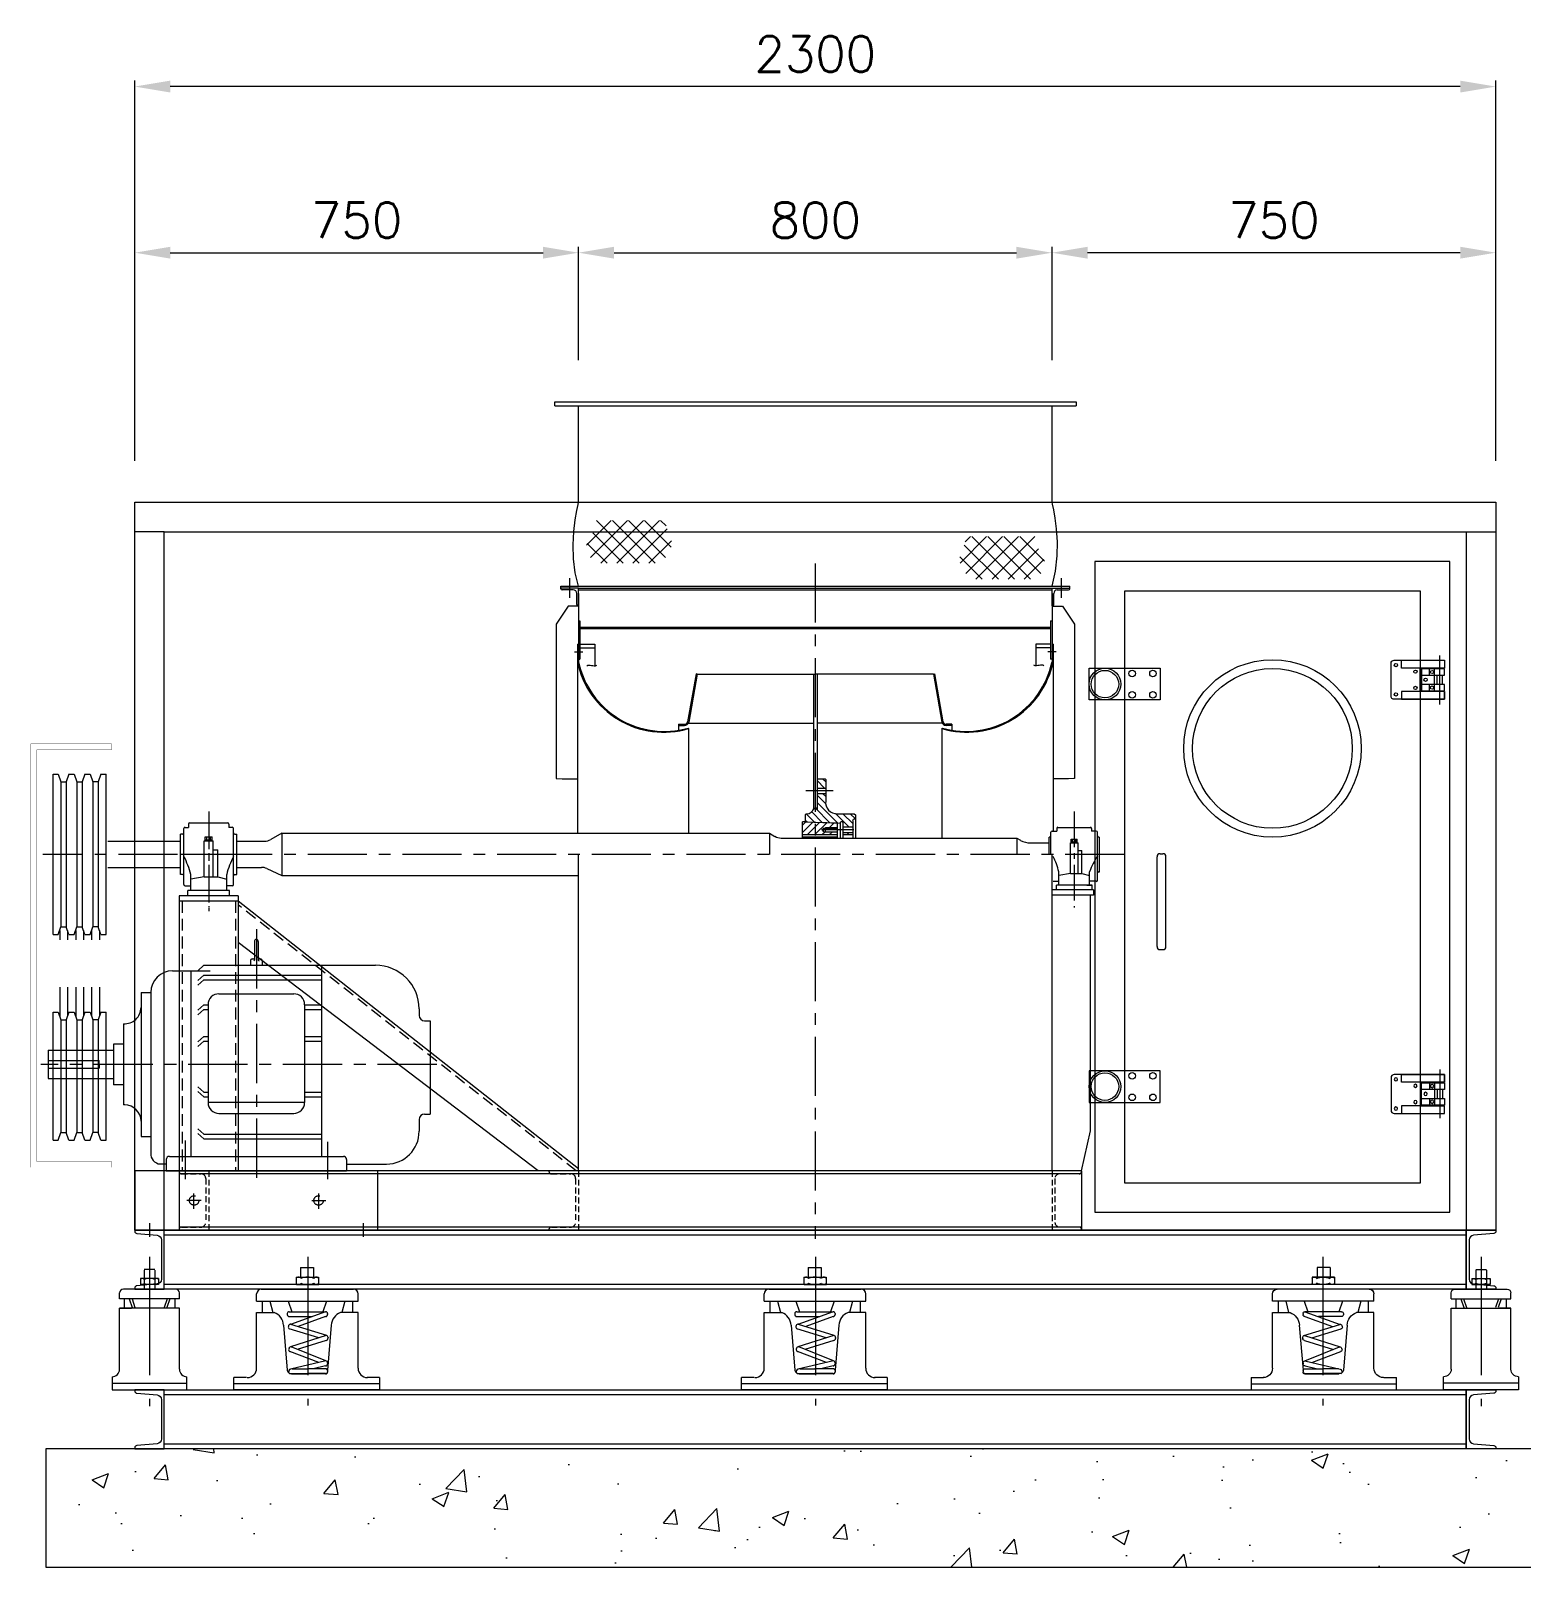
# Model space of a CAD drawing. Extents: x 38 to 18273, y -670 to 12274.
# Drawn here: x 8598 to 11117, y 2453 to 5050 of the extents above; entities that cross this region are included whole.
import ezdxf

# ---------------------------------------------------------------- set-up
doc = ezdxf.new("R2010")
doc.units = 0
doc.header["$LTSCALE"] = 80
doc.header["$MEASUREMENT"] = 0
for name, pattern in [('CENTER', [2, 1.25, -0.25, 0.25, -0.25]), ('CENTER2', [1.125, 0.75, -0.125, 0.125, -0.125]), ('CENTERX2', [4, 2.5, -0.5, 0.5, -0.5]), ('CX2', [8.2, 0.2, -1, 6, -1]), ('HIDDEN', [0.375, 0.25, -0.125]), ('HIDDEN2', [0.1875, 0.125, -0.0625]), ('HIDDENX2', [0.75, 0.5, -0.25]), ('PHANTOM', [5, 2.5, -0.5, 0.5, -0.5, 0.5, -0.5])]:
    doc.linetypes.add(name, pattern=pattern)
doc.layers.get('0').update_dxf_attribs({"linetype": 'CONTINUOUS', "lineweight": 18})
doc.layers.get('DEFPOINTS').update_dxf_attribs({"linetype": 'CONTINUOUS', "lineweight": 18})
for name, color, linetype, lineweight in [('12', 1, 'CENTER', 18), ('2', 2, 'HIDDENX2', 18), ('3', 2, 'CONTINUOUS', 18), ('6', 3, 'CX2', 18), ('ACT', 7, 'CONTINUOUS', 18), ('LIN', 2, 'CONTINUOUS', 18), ('OBJ', 7, 'CONTINUOUS', 18), ('PHAN', 2, 'PHANTOM', 18), ('S', 3, 'CONTINUOUS', 18), ('SOL-M-1', 4, 'CONTINUOUS', 18)]:
    doc.layers.add(name, color=color, linetype=linetype, lineweight=lineweight)
doc.styles.get("Standard").update_dxf_attribs({"font": 'txt.shx', "bigfont": '2hs.shx'})
doc.dimstyles.get("Standard").update_dxf_attribs({"dimscale": 0, "dimtxt": 60, "dimasz": 60, "dimexe": 10, "dimexo": 70, "dimgap": 25, "dimtad": 1, "dimdec": 0, "dimlfac": -1, "dimzin": 0, "dimdsep": 46, "dimtxsty": 'Standard', "dimcen": 0, "dimclrd": 1, "dimclre": 1, "dimadec": 0, "dimazin": 0, "dimtfac": 1, "dimtdec": 0, "dimtix": 1, "dimtmove": 1, "dimatfit": 2, "dimfxl": 0, "dimtolj": 1, "dimtzin": 0, "dimlwd": 5, "dimlwe": 5, "dimarcsym": 0})

# ---------------------------------------------------------------- blocks, each defined once
blk = doc.blocks.new('*D14')
at = {"color": 1, "linetype": 'Continuous', "lineweight": 5}
for p, q in [((8774.2, 4323.4), (8774.2, 4966.1)), ((11074.2, 4323.4), (11074.2, 4966.1)), ((11014.2, 4956.1), (8834.2, 4956.1))]:
    blk.add_line(p, q, dxfattribs=at)
at = {"color": 1, "linetype": 'Continuous'}
for points in [[(8834.2, 4966.1), (8834.2, 4946.1), (8774.2, 4956.1)], [(11014.2, 4966.1), (11014.2, 4946.1), (11074.2, 4956.1)]]:
    blk.add_solid(points, dxfattribs=at)
at = {"layer": 'DEFPOINTS', "color": 0, "linetype": 'Continuous'}
for p in [(8774.2, 4956.1), (8774.2, 4253.4), (11074.2, 4253.4)]:
    blk.add_point(p, dxfattribs=at)
at = {"color": 0, "linetype": 'Continuous', "insert": (9924.2, 5011.1), "char_height": 60, "attachment_point": 5}
blk.add_mtext('\\A1;2300', dxfattribs=at)
blk = doc.blocks.new('*D7')
at = {"color": 1, "linetype": 'Continuous', "lineweight": 5}
for p, q in [((8774.2, 4323.4), (8774.2, 4685.3)), ((8834.2, 4675.3), (9464.2, 4675.3)), ((9524.2, 4493.4), (9524.2, 4685.3))]:
    blk.add_line(p, q, dxfattribs=at)
at = {"color": 1, "linetype": 'Continuous'}
for points in [[(8834.2, 4685.3), (8834.2, 4665.3), (8774.2, 4675.3)], [(9464.2, 4685.3), (9464.2, 4665.3), (9524.2, 4675.3)]]:
    blk.add_solid(points, dxfattribs=at)
at = {"layer": 'DEFPOINTS', "color": 0, "linetype": 'Continuous'}
for p in [(9524.2, 4675.3), (9524.2, 4423.4), (8774.2, 4253.4)]:
    blk.add_point(p, dxfattribs=at)
at = {"color": 0, "linetype": 'Continuous', "insert": (9149.2, 4730.3), "char_height": 60, "attachment_point": 5}
blk.add_mtext('\\A1;750', dxfattribs=at)
blk = doc.blocks.new('*D8')
at = {"color": 1, "linetype": 'Continuous', "lineweight": 5}
for p, q in [((9524.2, 4493.4), (9524.2, 4685.3)), ((9584.2, 4675.3), (10264.2, 4675.3)), ((10324.2, 4493.4), (10324.2, 4685.3))]:
    blk.add_line(p, q, dxfattribs=at)
at = {"color": 1, "linetype": 'Continuous'}
for points in [[(9584.2, 4685.3), (9584.2, 4665.3), (9524.2, 4675.3)], [(10264.2, 4685.3), (10264.2, 4665.3), (10324.2, 4675.3)]]:
    blk.add_solid(points, dxfattribs=at)
at = {"layer": 'DEFPOINTS', "color": 0, "linetype": 'Continuous'}
for p in [(10324.2, 4675.3), (9524.2, 4423.4), (10324.2, 4423.4)]:
    blk.add_point(p, dxfattribs=at)
at = {"color": 0, "linetype": 'Continuous', "insert": (9924.2, 4730.3), "char_height": 60, "attachment_point": 5}
blk.add_mtext('\\A1;800', dxfattribs=at)
blk = doc.blocks.new('*D20')
at = {"color": 1, "linetype": 'Continuous', "lineweight": 5}
for p, q in [((10324.2, 4493.4), (10324.2, 4685.3)), ((11014.2, 4675.3), (10384.2, 4675.3)), ((11074.2, 4323.4), (11074.2, 4685.3))]:
    blk.add_line(p, q, dxfattribs=at)
at = {"color": 1, "linetype": 'Continuous'}
for points in [[(10384.2, 4685.3), (10384.2, 4665.3), (10324.2, 4675.3)], [(11014.2, 4685.3), (11014.2, 4665.3), (11074.2, 4675.3)]]:
    blk.add_solid(points, dxfattribs=at)
at = {"layer": 'DEFPOINTS', "color": 0, "linetype": 'Continuous'}
for p in [(10324.2, 4675.3), (10324.2, 4423.4), (11074.2, 4253.4)]:
    blk.add_point(p, dxfattribs=at)
at = {"color": 0, "linetype": 'Continuous', "insert": (10699.2, 4730.3), "char_height": 60, "attachment_point": 5}
blk.add_mtext('\\A1;750', dxfattribs=at)
blk = doc.blocks.new('경첩')
at = {"layer": 'PHAN'}
blk.add_line((0, -41.4), (0, 41.4), dxfattribs=at)
at = {"layer": 'SOL-M-1'}
for p, q in [((-33, 20), (7.7, 20)), ((-33, -19.6), (-33, 20)), ((7.7, 18.9), (-30.8, 18.9)), ((-30.8, 18.9), (-30.8, -18.5)), ((-30.8, 7.9), (7.7, 7.9)), ((-17.6, 7.9), (-17.6, 18.9)), ((-8.8, -18.5), (-8.8, 18.9)), ((-4.4, -7.5), (-4.4, 7.9)), ((4.4, -7.5), (4.4, 7.9)), ((7.7, 7.9), (7.7, 18.9)), ((7.7, -19.6), (-33, -19.6)), ((7.7, -7.5), (-30.8, -7.5)), ((-30.8, -18.5), (7.7, -18.5)), ((-17.6, -18.5), (-17.6, -7.5)), ((7.7, -7.5), (4.4, -7.5)), ((7.7, -18.5), (7.7, -7.5))]:
    blk.add_line(p, q, dxfattribs=at)
blk.add_lwpolyline([(7.7, -19.6), (7.7, -32.8), (-77, -32.8, -0.414214), (-82.5, -27.3), (-82.5, 27.7, -0.414214), (-77, 33.2), (7.7, 33.2), (7.7, 20)], format="xyb", dxfattribs=at)
for points in [[(7.7, 33.2), (7.7, 20), (-64.9, 20), (-64.9, 33.2)], [(7.7, -32.8), (7.7, -19.6), (-64.9, -19.6), (-64.9, -32.8)]]:
    blk.add_lwpolyline(points, close=True, dxfattribs=at)
for centre in [(-74.2, 25), (-41.2, 14), (-24.2, 0.2), (-13.2, 13.4), (-74.2, -24.5), (-41.2, -13.5), (-13.2, -13)]:
    blk.add_circle(centre, 2.75, dxfattribs=at)
blk = doc.blocks.new('500Wx1000H(SightGlass)')
at = {"layer": 'S', "lineweight": 15}
for p, q in [((9.9, 1100), (9.9, 0)), ((609.9, 1100), (9.9, 1100)), ((609.9, 0), (609.9, 1100)), ((59.9, 1050), (59.9, 50)), ((559.9, 1050), (59.9, 1050)), ((559.9, 50), (559.9, 1050)), ((114.9, 449), (114.9, 601)), ((119.9, 606), (124.9, 606)), ((129.9, 449), (129.9, 601)), ((119.9, 444), (124.9, 444)), ((59.9, 50), (559.9, 50)), ((9.9, 0), (609.9, 0))]:
    blk.add_line(p, q, dxfattribs=at)
for points in [[(0, 919.5), (119.9, 919.5), (119.9, 866), (0, 866)], [(0, 185.6), (119.9, 185.6), (119.9, 239.2), (0, 239.2)]]:
    blk.add_lwpolyline(points, close=True, dxfattribs=at)
for centre, radius in [((26.8, 892.7), 26.8), ((26.8, 892.7), 23.3), ((72.9, 910.8), 5.52), ((108, 910.8), 5.52), ((309.9, 784), 150), ((72.9, 874.7), 5.52), ((108, 874.7), 5.52), ((26.8, 212.4), 26.8), ((26.8, 212.4), 23.3), ((72.9, 230.5), 5.52), ((108, 230.5), 5.52), ((72.9, 194.3), 5.52), ((108, 194.3), 5.52)]:
    blk.add_circle(centre, radius, dxfattribs=at)
at = {"layer": 'S', "linetype": 'Continuous', "lineweight": 15}
blk.add_circle((309.9, 784), 135, dxfattribs=at)
at = {"layer": 'S', "lineweight": 15}
for centre, start, end in [((119.9, 601), 90, 180), ((124.9, 601), 0, 90), ((119.9, 449), 180, 270), ((124.9, 449), 270, 0)]:
    blk.add_arc(centre, 5, start, end, dxfattribs=at)
at = {"lineweight": 15}
blk.add_blockref('경첩', (592.8, 899.8), dxfattribs=at)
at = {"lineweight": 15, "xscale": -1, "rotation": 180}
blk.add_blockref('경첩', (592.8, 200.2), dxfattribs=at)
blk = doc.blocks.new('SPRING MOUNT(def 50 FRONT)')
at = {"lineweight": 15}
for p, q in [((129.9, 238.5), (129.9, 222.3)), ((129.9, 238.5), (152, 238.5)), ((152, 238.5), (152, 222.3)), ((122.7, 222.2), (160.6, 222.2)), ((122.7, 222.2), (122.7, 209.6)), ((123.3, 209.6), (161.2, 209.6)), ((160.6, 222.2), (160.6, 209.6)), ((55.9, 181.7), (55.9, 193.7)), ((55.9, 181.7), (55.9, 193.7)), ((63.8, 201.7), (219.5, 201.7)), ((227.4, 181.7), (227.4, 193.7)), ((227.4, 181.7), (227.4, 193.7)), ((55.9, 181.7), (227.4, 181.7)), ((55.9, 68.1), (55.9, 162.1)), ((55.9, 162.1), (85.5, 162.1)), ((65.5, 181.7), (65.5, 162.1)), ((78.2, 181.7), (83.3, 162.1)), ((107.6, 160.5), (107.6, 158.7)), ((109.3, 181.7), (115.5, 163.7)), ((110.8, 163.7), (172.5, 163.7)), ((172.5, 163.7), (112.9, 142.3)), ((174, 181.7), (167.9, 163.7)), ((175.7, 160.5), (175.7, 158.7)), ((227.4, 162.1), (197.8, 162.1)), ((227.4, 162.1), (197.8, 162.1)), ((205.1, 181.7), (200.1, 162.1)), ((217.8, 181.7), (217.8, 162.1)), ((227.4, 68.1), (227.4, 162.1)), ((101.3, 140.9), (107.6, 64.8)), ((110, 140.3), (109.5, 138.8)), ((110, 140.2), (109.5, 138.8)), ((110.8, 155.5), (149.8, 155.5)), ((160.8, 119.4), (111.1, 134.9)), ((174.3, 123.3), (113.9, 142.2)), ((172.5, 155.5), (126.2, 138.4)), ((182.1, 140.9), (175.7, 64.8)), ((173.6, 123.4), (112.9, 104.1)), ((172.8, 80.4), (114.4, 104)), ((173.6, 115), (124.3, 100)), ((176.5, 120), (176.4, 118.2)), ((110.6, 102.1), (110.1, 100.6)), ((110.6, 102), (110.1, 100.5)), ((161, 77.7), (111.9, 96.5)), ((172.7, 80.4), (112.9, 66.5)), ((39, 52.3), (17.6, 52.3)), ((17.6, 31.7), (17.6, 52.3)), ((110.6, 64.5), (110.1, 63)), ((112, 59), (141.7, 59)), ((114.9, 58.5), (141.7, 58.5)), ((173, 58.5), (115.3, 58.5)), ((116, 67.1), (141.7, 67.1)), ((172.5, 67.1), (141.7, 67.1)), ((172.5, 59), (141.7, 59)), ((172.5, 58.5), (141.7, 58.5)), ((172.4, 72.2), (151.4, 67.1)), ((175.7, 77.3), (175.7, 75.4)), ((175.7, 64), (175.7, 62.1)), ((175.7, 63.5), (175.7, 61.7)), ((263.7, 52.3), (242.4, 52.3)), ((263.7, 52.3), (263.7, 31.7)), ((263.5, 42), (17.6, 42)), ((263.5, 31.7), (17.6, 31.7))]:
    blk.add_line(p, q, dxfattribs=at)
for centre, radius, start, end in [((126.6, 217.7), 4.47, 27.8855, 152.1145), ((126.6, 214), 4.47, 207.8855, 332.1145), ((141.7, 195.2), 27, 65.8105, 114.1895), ((141.7, 236.6), 27, 245.8105, 294.1895), ((156.7, 217.7), 4.48, 28.0312, 151.9688), ((156.7, 214), 4.48, 208.0312, 331.9688), ((63.8, 193.7), 7.9, 90, 180), ((219.5, 193.7), 7.9, 0, 90), ((219.5, 193.7), 7.9, 0, 90), ((77.6, 139.8), 23.7, 2.7593, 70.3922), ((110.8, 160.5), 3.16, 90, 180), ((110.8, 158.7), 3.16, 180, 270), ((172.5, 160.5), 3.16, 0, 90), ((172.5, 158.7), 3.16, 270, 0), ((205.7, 139.8), 23.7, 109.6078, 177.2407), ((112.5, 137.7), 3.16, 160.7604, 250.7604), ((112.5, 137.8), 3.16, 160.7604, 250.7604), ((113, 139.3), 3.2, 73.0374, 160.654), ((113, 139.2), 3.2, 73.0374, 160.654), ((112.6, 137.7), 3.17, 247.2939, 261.591), ((112.6, 137.8), 3.17, 247.2939, 261.591), ((113.6, 101), 3.2, 73.0374, 160.654), ((113.6, 100.9), 3.2, 73.0374, 160.654), ((173.2, 118.2), 3.16, 270, 0), ((173.4, 120.3), 3.16, 355.8918, 85.8918), ((113.1, 99.5), 3.16, 160.7604, 250.7604), ((113.1, 99.5), 3.16, 160.7604, 250.7604), ((113.2, 99.5), 3.17, 247.2939, 261.591), ((113.2, 99.4), 3.17, 247.2939, 261.591), ((172.6, 77.3), 3.16, 0, 90), ((40.1, 68.1), 15.8, 270, 0), ((115.3, 66.4), 7.9, 191.7194, 270), ((113.1, 61.9), 3.16, 160.7604, 250.7604), ((113.6, 63.4), 3.2, 98.9445, 160.654), ((113.2, 61.9), 3.17, 247.2939, 248.2755), ((172.6, 75.4), 3.16, 266.4469, 0), ((172.5, 64), 3.16, 0, 90), ((172.5, 62.1), 3.16, 270, 0), ((172.5, 61.7), 3.16, 270, 0), ((243.2, 68.1), 15.8, 180, 270)]:
    blk.add_arc(centre, radius, start, end, dxfattribs=at)
at = {"layer": '12', "lineweight": 15}
for p, q in [((17.6, 52.3), (17.6, 52.3)), ((263.7, 52.3), (263.7, 52.3))]:
    blk.add_line(p, q, dxfattribs=at)
at = {"layer": '3', "linetype": 'CENTERX2', "lineweight": 15}
blk.add_line((142.3, 256.5), (142.3, 5.2), dxfattribs=at)
blk = doc.blocks.new('SPRING MOUNT(def 50 SIDE)')
at = {"lineweight": 15}
for p, q in [((87.8, 236.1), (69.8, 236.1)), ((69.8, 234.6), (69.8, 202.7)), ((87.8, 234.6), (87.8, 202.7)), ((94.2, 220.9), (63.3, 220.9)), ((63.3, 220.9), (63.3, 210.6)), ((94.2, 210.6), (63.3, 210.6)), ((94.2, 220.9), (94.2, 210.6)), ((28.3, 186.5), (28.3, 196.3)), ((129.2, 186.5), (28.3, 186.5)), ((122.8, 202.7), (34.7, 202.7)), ((36.1, 186.5), (36.1, 170.6)), ((44.6, 186.5), (49.6, 171.8)), ((49.2, 186.5), (54.1, 171.9)), ((108.4, 186.5), (103.4, 171.9)), ((113, 186.5), (107.9, 171.8)), ((121.4, 186.5), (121.4, 170.6)), ((129.2, 186.5), (129.2, 196.3)), ((129.2, 170.6), (28.3, 170.6)), ((28.3, 170.6), (48.1, 170.6)), ((28.3, 67.4), (28.3, 170.6)), ((129.2, 67.4), (129.2, 170.6)), ((15.4, 54.6), (15.4, 32.7)), ((142.1, 32.7), (142.1, 54.6)), ((15.4, 43.7), (142.1, 43.7)), ((15.4, 32.7), (142.1, 32.7))]:
    blk.add_line(p, q, dxfattribs=at)
for centre, radius, start, end in [((66.6, 217.3), 3.64, 28.0312, 151.9688), ((66.6, 214.3), 3.64, 208.0312, 331.9688), ((78.8, 199), 22, 65.8105, 114.1895), ((78.8, 232.6), 22, 245.8105, 294.1895), ((91, 217.3), 3.63, 27.8855, 152.1145), ((91, 214.3), 3.63, 207.8855, 332.1145), ((34.7, 196.3), 6.42, 90, 180), ((34.7, 196.3), 6.42, 90, 180), ((122.8, 196.3), 6.42, 0, 90), ((15.4, 67.4), 12.8, 270, 0), ((142.1, 67.4), 12.8, 180, 270)]:
    blk.add_arc(centre, radius, start, end, dxfattribs=at)
at = {"layer": '3', "linetype": 'CENTERX2', "lineweight": 15}
blk.add_line((78.8, 257.2), (78.8, 5), dxfattribs=at)
blk = doc.blocks.new('22-2')
for p, q in [((-3.2, 408.4), (-3.2, 377)), ((3.2, 408.4), (3.2, 377)), ((-88.5, 368), (-99.1, 358.8)), ((-88.5, 368), (201.4, 368)), ((-9.8, 376.2), (-9.8, 368)), ((-7.2, 378.8), (-4.5, 378.8)), ((4.5, 378.8), (7.2, 378.8)), ((9.8, 376.2), (9.8, 368)), ((110.6, 45.1), (110.6, 368)), ((-141.5, 358.8), (-78, 358.8)), ((-109.9, 45.1), (-109.9, 358.8)), ((-88.5, 351.3), (-99.1, 342.1)), ((-88.5, 343.6), (-99.1, 334.4)), ((-88.5, 351.3), (110.6, 351.3)), ((-88.5, 343.6), (110.6, 343.6)), ((-194.9, 322.3), (-178.4, 322.3)), ((-194.9, 322.3), (-194.9, 78.8)), ((-178.4, 322.3), (-178.4, 50.7)), ((-63.2, 319.9), (63.2, 319.9)), ((-88.5, 301.2), (-99.1, 292)), ((-88.5, 293.4), (-99.1, 284.2)), ((-88.5, 301.2), (-81.6, 301.2)), ((-88.5, 293.4), (-81.6, 293.4)), ((-81.6, 301.5), (-81.6, 136.1)), ((81.6, 301.5), (81.6, 136.1)), ((81.6, 301.2), (110.6, 301.2)), ((81.6, 293.4), (110.6, 293.4)), ((275.1, 294.3), (275.1, 283.3)), ((-224.3, 269.2), (-224.3, 132)), ((284.3, 274.1), (293.5, 274.1)), ((293.5, 274.1), (293.5, 116.6)), ((-224.3, 235), (-241.5, 235)), ((-241.5, 235), (-241.5, 166.2)), ((-88.5, 247.8), (-99.1, 238.6)), ((-88.5, 240), (-99.1, 230.8)), ((-88.5, 247.8), (-81.6, 247.8)), ((-88.5, 240), (-81.6, 240)), ((81.6, 247.8), (110.6, 247.8)), ((81.6, 240), (110.6, 240)), ((-351.5, 224.6), (-241.5, 224.6)), ((-351.5, 224.6), (-351.5, 176.6)), ((-351.5, 207), (-265.6, 207)), ((-351.5, 194.1), (-265.6, 194.1)), ((-265.6, 200.6), (-265.6, 207)), ((-265.6, 200.6), (-265.6, 194.1)), ((-351.5, 176.6), (-241.5, 176.6)), ((-224.3, 166.2), (-241.5, 166.2)), ((-88.5, 153.4), (-99.1, 162.6)), ((-222.5, 132), (-224.3, 132)), ((-88.5, 145.6), (-99.1, 154.8)), ((-88.5, 153.4), (-81.6, 153.4)), ((-88.5, 145.6), (-81.6, 145.6)), ((81.6, 136.1), (-81.6, 136.1)), ((81.6, 153.4), (110.6, 153.4)), ((81.6, 145.6), (110.6, 145.6)), ((-63.2, 117.7), (63.2, 117.7)), ((275.1, 107.4), (275.1, 87.5)), ((284.3, 116.6), (293.5, 116.6)), ((-194.9, 78.8), (-178.4, 78.8)), ((-88.5, 82.5), (-99.1, 91.7)), ((-88.5, 74.8), (-99.1, 84)), ((-88.5, 82.5), (110.6, 82.5)), ((-88.5, 74.8), (110.6, 74.8)), ((-162.5, 32.3), (-152.5, 32.3)), ((-152.5, 39.6), (-152.5, 20.6)), ((-147, 45.1), (147, 45.1)), ((152.5, 39.6), (152.5, 20.6)), ((152.5, 32.2), (219.8, 32.2)), ((-152.5, 20.6), (152.5, 20.6))]:
    blk.add_line(p, q)
for centre, radius, start, end in [((0, 408.4), 3.25, 0, 180), ((-7.2, 376.2), 2.6, 90, 180), ((-4.5, 380.1), 1.3, 270, 0), ((-4.5, 377), 1.3, 270, 0), ((4.5, 380.1), 1.3, 180, 270), ((4.5, 377), 1.3, 180, 270), ((7.2, 376.2), 2.6, 0, 90), ((201.4, 294.3), 73.7, 0, 90), ((-141.5, 321.9), 36.8, 90, 180), ((-63.2, 301.5), 18.4, 90, 180), ((63.2, 301.5), 18.4, 0, 90), ((-222.5, 296.8), 27.6, 266.1867, 0), ((284.3, 283.3), 9.21, 180, 270), ((-222.5, 104.4), 27.6, 0, 90), ((-63.2, 136.1), 18.4, 180, 270), ((63.2, 136.1), 18.4, 270, 0), ((284.3, 107.4), 9.21, 90, 180), ((219.8, 87.5), 55.3, 270, 0), ((-161.5, 49.1), 16.9, 174.8499, 266.6775), ((-147, 39.6), 5.53, 90, 180), ((147, 39.6), 5.53, 0, 90)]:
    blk.add_arc(centre, radius, start, end)
at = {"layer": '3', "linetype": 'CENTER'}
for p, q in [((0, 428.9), (0, 0)), ((304.9, 200.6), (-364.4, 200.6)), ((-120.5, 71.7), (-120.5, 6.7)), ((120.5, 69.7), (120.5, 6.7))]:
    blk.add_line(p, q, dxfattribs=at)
at = {"layer": 'DEFPOINTS', "color": 0, "linetype": 'ByBlock'}
blk.add_point((-241.5, 176.6), dxfattribs=at)
blk = doc.blocks.new('22-01')
at = {"color": 1, "linetype": 'CENTER2', "lineweight": 5}
for p, q in [((-105.5, 35.7), (-105.5, 61.8)), ((105.5, 35.7), (105.5, 61.8)), ((-93.5, 50), (-117.5, 50)), ((93.5, 50), (117.5, 50))]:
    blk.add_line(p, q, dxfattribs=at)
at = {"linetype": 'Continuous'}
blk.add_lwpolyline([(-205.5, 0), (205.5, 0), (205.5, 100), (-205.5, 100)], close=True, dxfattribs=at)
at = {"linetype": 'HIDDENX2', "lineweight": 5}
for centre in [(-105.2, 50), (105.2, 50)]:
    blk.add_circle(centre, 8, dxfattribs=at)
at = {"layer": '3', "color": 4, "linetype": 'ByBlock'}
for p, q in [((-120.5, 111.5), (-120.5, 88.5)), ((120.5, 111.5), (120.5, 88.5)), ((-180.5, 11.5), (-180.5, -11.5)), ((180.5, 11.5), (180.5, -11.5))]:
    blk.add_line(p, q, dxfattribs=at)
blk.add_blockref('22-2', (0, 79.4))

msp = doc.modelspace()

# ---------------------------------------------------------------- hatches: boundary and pattern name
h = msp.add_hatch()
h.set_pattern_fill('ANSI31', color=3, scale=70, style=0)
h.set_pattern_definition([(135, (14611.472, 4234.045), (6.187184, 6.187184), [])])
h.paths.add_polyline_path([(9941.8, 3770.5), (9927.2, 3770.5), (9927.2, 3785.9), (9940.9, 3785.9), (9941.8, 3785)])
h.paths.add_polyline_path([(9961.3, 3727.1), (9990.1, 3727.1), (9991.9, 3725.3), (9991.9, 3717.9), (9990.1, 3717.9, 0.414214), (9987.4, 3715.2), (9987.4, 3704.2), (9971, 3704.2), (9971, 3712, 0.414214), (9969.6, 3713.4), (9967.7, 3713.4, 0.414214), (9966.4, 3712), (9966.4, 3711.3), (9924.2, 3712.8), (9924.2, 3736.2), (9927.2, 3736.2), (9927.2, 3761.3), (9941.8, 3761.3), (9941.8, 3748.3, 0.466505)])
h.paths.add_polyline_path([(9924.2, 3712.8), (9907.2, 3713.4), (9907.2, 3725.3), (9909, 3727.1), (9910, 3727.1, 0.3599), (9921.7, 3736.2), (9924.2, 3736.2)])
h.paths.add_polyline_path([(9987.4, 3695), (9987.4, 3691.4), (9971, 3691.4), (9971, 3695)])
h = msp.add_hatch()
h.set_pattern_fill('ANSI31', color=4, scale=70, angle=90, style=0)
h.set_pattern_definition([(45, (14611.472, 4234.045), (6.187184, -6.187184), [])])
h.paths.add_polyline_path([(9924.2, 3712.8), (9961.8, 3711.4), (9961.8, 3703.3), (9941.7, 3703.3), (9940.7, 3702.7), (9938, 3702.7), (9936.2, 3699.6), (9938, 3696.5), (9940.7, 3696.5), (9941.7, 3696), (9961.8, 3696), (9961.8, 3691.1), (9924.2, 3691.1)])
h.paths.add_polyline_path([(9924.2, 3712.8), (9924.2, 3691.1), (9902.6, 3691.1), (9902.6, 3713.4), (9907.2, 3713.4)])
at = {"linetype": 'Continuous'}
h = msp.add_hatch(dxfattribs=at)
h.set_pattern_fill('AR-CONC', color=256, scale=40, style=0)
h.set_pattern_definition([(50, (1559.87, 573.04), (286.904, -25.101), [30, -330]), (355, (1559.87, 573.04), (-55.5005, 300.877), [24, -264]), (100.4514, (1583.77, 570.94), (231.404, 275.776), [25.496, -280.457]), (46.184, (1559.87, 653.04), (426.896, -66.208), [45, -495]), (96.6356, (1595.44, 647.5), (373.865, 389.647), [38.244, -420.685]), (351.184, (1559.87, 653.04), (373.865, 389.647), [36, -396]), (21, (1599.87, 633.04), (238.763, -161.0476), [30, -330]), (326, (1599.87, 633.04), (97.326, 290.06), [24, -264]), (71.4514, (1619.76, 619.62), (336.089, 129.012), [25.496, -280.457]), (37.5, (1559.87, 573.04), (4.8639, 133.1575), [0, -260.8, 0, -268, 0, -265]), (7.5, (1559.87, 573.04), (105.2278, 157.7647), [0, -152.8, 0, -254.8, 0, -101]), (327.5, (1470.67, 573.04), (213.529, -9.022), [0, -100, 0, -312, 0, -414]), (317.5, (1430.67, 573.04), (233.2745, 40.042), [0, -130, 0, -207.2, 0, -294])])
h.paths.add_polyline_path([(8624.2, 2453.4), (11224.2, 2453.4), (11224.2, 2653.4), (8624.2, 2653.4)])
at = {"layer": '2', "linetype": 'Continuous'}
h = msp.add_hatch(dxfattribs=at)
h.set_pattern_fill('ANSI37', color=256, scale=153.425, style=0)
h.set_pattern_definition([(135, (16428.818, -183.82), (13.56098, 13.56098), []), (45, (16428.818, -183.82), (13.56098, -13.56098), [])])
h.paths.add_polyline_path([(9543.6, 4193.7), (9548.1, 4201.8), (9551.8, 4211.2), (9553.3, 4222.5), (9668.7, 4222.5), (9683.2, 4182.8), (9665.9, 4150.3), (9553.4, 4150.3), (9542.8, 4161.5), (9537.9, 4170.7), (9537.2, 4178.8), (9539.6, 4186.2)])
h = msp.add_hatch(dxfattribs=at)
h.set_pattern_fill('ANSI37', color=256, scale=153.425, style=0)
h.set_pattern_definition([(45, (3420.586, -210.902), (-13.56098, 13.56098), []), (135, (3420.586, -210.902), (-13.56098, -13.56098), [])])
h.paths.add_polyline_path([(10305.8, 4166.6), (10301.3, 4174.7), (10297.6, 4184.1), (10296.1, 4195.4), (10180.8, 4195.4), (10166.2, 4155.7), (10183.5, 4123.3), (10296, 4123.3), (10306.6, 4134.4), (10311.5, 4143.7), (10312.2, 4151.7), (10309.8, 4159.1)])

# ---------------------------------------------------------------- linework, layer by layer
for p, q in [((9484.2, 4423.4), (10365.2, 4423.4)), ((9484.2, 4416.4), (10365.2, 4416.4)), ((9524.2, 4253.4), (9524.2, 4416.4)), ((10324.2, 4253.4), (10324.2, 4416.4)), ((9494.2, 4111.4), (10354.2, 4111.4)), ((9494.2, 4108.4), (9494.2, 4111.4)), ((9524.2, 4108.4), (10354.2, 4108.4)), ((9524.2, 4105.4), (10324.2, 4105.4)), ((10354.2, 4108.4), (10354.2, 4111.4)), ((9506.4, 4078), (9486.2, 4047.3)), ((9524.2, 4078), (9506.4, 4078)), ((9524.2, 4099.4), (9524.2, 3983.8)), ((10324.2, 4099.4), (10324.2, 3983.8)), ((10324.2, 4078), (10342, 4078)), ((10342, 4078), (10362.2, 4047.3)), ((9524.2, 4053.2), (9526.5, 4053.2)), ((9526.5, 4053.2), (9526.5, 3988.4)), ((10321.9, 4053.2), (10321.9, 3988.4)), ((10321.9, 4053.2), (10324.2, 4053.2)), ((9486.2, 4047.3), (9486.2, 3786.7)), ((10321.9, 4041.9), (9526.5, 4041.9)), ((10321.9, 4039.6), (9526.5, 4039.6)), ((10362.2, 4047.3), (10362.2, 3786.7)), ((9522.2, 4013.4), (9524.2, 4013.4)), ((9522.2, 4013.4), (9522.2, 3694.1)), ((9526.5, 4013.4), (9551.5, 4013.4)), ((9526.5, 4007.4), (9551.5, 4007.4)), ((9551.5, 4013.4), (9551.5, 3977.1)), ((10321.9, 4013.4), (10296.9, 4013.4)), ((10296.9, 4013.4), (10296.9, 3977.1)), ((10321.9, 4007.4), (10296.9, 4007.4)), ((10326.2, 4013.4), (10324.2, 4013.4)), ((10326.2, 4013.4), (10326.2, 3697.5)), ((9524.2, 3988.4), (9526.5, 3988.4)), ((10324.2, 3988.4), (10321.9, 3988.4)), ((9710.2, 3870.9), (9710.2, 3694.1)), ((10138.2, 3870.9), (10138.2, 3685.9)), ((8636.1, 3522.7), (8636.1, 3794.1)), ((8645, 3794.1), (8649.5, 3781.2)), ((8663, 3794.1), (8658.6, 3781.2)), ((8671.9, 3794.1), (8676.4, 3781.2)), ((8689.9, 3794.1), (8685.5, 3781.2)), ((8698.9, 3794.1), (8703.3, 3781.2)), ((8716.9, 3794.1), (8712.4, 3781.2)), ((8725.8, 3522.7), (8725.8, 3794.1)), ((8649.5, 3781.2), (8658.6, 3781.2)), ((8649.5, 3781.2), (8649.5, 3535.6)), ((8658.6, 3781.2), (8658.6, 3535.6)), ((8676.4, 3781.2), (8685.5, 3781.2)), ((8676.4, 3781.2), (8676.4, 3535.6)), ((8685.5, 3781.2), (8685.5, 3535.6)), ((8712.4, 3781.2), (8703.3, 3781.2)), ((8703.3, 3781.2), (8703.3, 3535.6)), ((8712.4, 3781.2), (8712.4, 3535.6)), ((9927.2, 3785.9), (9927.2, 3736.2)), ((9927.2, 3785.9), (9940.9, 3785.9)), ((9927.2, 3770.5), (9941.8, 3770.5)), ((9940.9, 3785.9), (9941.8, 3785)), ((9941.8, 3785), (9941.8, 3748.3)), ((9927.2, 3761.3), (9941.8, 3761.3)), ((9909, 3727.1), (9907.2, 3725.3)), ((9909, 3727.1), (9907.2, 3725.3)), ((9907.2, 3725.3), (9907.2, 3713.4)), ((9909, 3727.1), (9910, 3727.1)), ((9921.7, 3736.2), (9927.2, 3736.2)), ((9927.2, 3736.2), (9924.3, 3736.2)), ((9927.2, 3736.2), (9924.3, 3736.2)), ((9961.3, 3727.1), (9990.1, 3727.1)), ((9987.4, 3715.2), (9987.4, 3685.9)), ((9990.1, 3727.1), (9991.9, 3725.3)), ((9991.9, 3725.3), (9991.9, 3685.9)), ((9022.9, 3694.1), (9004.2, 3683.3)), ((9022.9, 3694.1), (9846.6, 3694.1)), ((9022.9, 3694.1), (9022.9, 3622.6)), ((9846.6, 3694.1), (9846.6, 3658.4)), ((9846.6, 3694.1), (9846.6, 3658.4)), ((9846.6, 3694.1), (9855.8, 3688.8)), ((9907.2, 3713.4), (9902.6, 3713.4)), ((9902.6, 3685.9), (9902.6, 3713.4)), ((9961.8, 3691.1), (9902.6, 3691.1)), ((9907.2, 3713.4), (9966.4, 3711.3)), ((9907.2, 3713.4), (9961.8, 3711.4)), ((9961.8, 3685.9), (9961.8, 3711.4)), ((9987.4, 3704.2), (9971, 3704.2)), ((9987.4, 3695), (9971, 3695)), ((9987.4, 3691.4), (9971, 3691.4)), ((8728.6, 3680.4), (8851.7, 3680.4)), ((8946.7, 3680.4), (8993.2, 3680.4)), ((9866.8, 3685.9), (10264.6, 3685.9)), ((9961.8, 3687.5), (9902.6, 3687.5)), ((10264.6, 3685.9), (10264.6, 3658.4)), ((10264.6, 3685.9), (10271.2, 3682.1)), ((10287.7, 3677.6), (10319.2, 3677.6)), ((8728.6, 3636.4), (8851.7, 3636.4)), ((8946.7, 3658.4), (8851.7, 3658.4)), ((8946.7, 3636.4), (8988.4, 3636.4)), ((9524.2, 3123.4), (9524.2, 3658.4)), ((10324.2, 3123.4), (10324.2, 3658.4)), ((10324.2, 3447.3), (10324.2, 3658.4)), ((8997.6, 3634.4), (9022.9, 3622.6)), ((9022.9, 3622.6), (9524.2, 3622.6)), ((8849.2, 3588.4), (8849.2, 3123.4)), ((8949.2, 3588.4), (8849.2, 3588.4)), ((8934.2, 3588.4), (8864.2, 3588.4)), ((8949.2, 3588.4), (8949.2, 3123.4)), ((10394.2, 3598.4), (10324.2, 3598.4)), ((10394.2, 3589.4), (10324.2, 3589.4)), ((10391.8, 3598.4), (10331.6, 3598.4)), ((10389.2, 3191), (10389.2, 3589.4)), ((8849.2, 3579.4), (8849.2, 3123.4)), ((8949.2, 3579.4), (8849.2, 3579.4)), ((9524.2, 3126.6), (8949.2, 3579.4)), ((8645, 3522.7), (8649.5, 3535.6)), ((8649.5, 3535.6), (8658.6, 3535.6)), ((8663, 3522.7), (8658.6, 3535.6)), ((8671.9, 3522.7), (8676.4, 3535.6)), ((8676.4, 3535.6), (8685.5, 3535.6)), ((8689.9, 3522.7), (8685.5, 3535.6)), ((8698.9, 3522.7), (8703.3, 3535.6)), ((8712.4, 3535.6), (8703.3, 3535.6)), ((8716.9, 3522.7), (8712.4, 3535.6)), ((9456.2, 3123.4), (8949.2, 3509.2)), ((8636.1, 3175.1), (8636.1, 3391.7)), ((8645, 3391.7), (8649.5, 3378.8)), ((8649.5, 3378.8), (8658.6, 3378.8)), ((8649.5, 3378.8), (8649.5, 3188)), ((8663, 3391.7), (8658.6, 3378.8)), ((8658.6, 3378.8), (8658.6, 3188)), ((8671.9, 3391.7), (8676.4, 3378.8)), ((8676.4, 3378.8), (8685.5, 3378.8)), ((8676.4, 3378.8), (8676.4, 3188)), ((8689.9, 3391.7), (8685.5, 3378.8)), ((8685.5, 3378.8), (8685.5, 3188)), ((8698.9, 3391.7), (8703.3, 3378.8)), ((8712.4, 3378.8), (8703.3, 3378.8)), ((8703.3, 3378.8), (8703.3, 3188)), ((8716.9, 3391.7), (8712.4, 3378.8)), ((8712.4, 3378.8), (8712.4, 3188)), ((8725.8, 3175.1), (8725.8, 3391.7)), ((8645, 3175.1), (8649.5, 3188)), ((8649.5, 3188), (8658.6, 3188)), ((8663, 3175.1), (8658.6, 3188)), ((8671.9, 3175.1), (8676.4, 3188)), ((8676.4, 3188), (8685.5, 3188)), ((8689.9, 3175.1), (8685.5, 3188)), ((8698.9, 3175.1), (8703.3, 3188)), ((8712.4, 3188), (8703.3, 3188)), ((8716.9, 3175.1), (8712.4, 3188)), ((10374.1, 3123.4), (10389.2, 3191)), ((10374.2, 3123.4), (8849.2, 3123.4)), ((8849.2, 3123.4), (8849.2, 3023.4)), ((10374.2, 3123.4), (10374.2, 3023.4)), ((10374.2, 3023.4), (8849.2, 3023.4))]:
    msp.add_line(p, q)
at = {"linetype": 'Continuous'}
for p, q in [((9484.2, 4416.4), (9484.2, 4423.4)), ((10365.2, 4423.4), (10365.2, 4416.4)), ((8824.2, 4203.4), (8774.2, 4203.4)), ((11024.2, 4203.4), (11074.2, 4203.4))]:
    msp.add_line(p, q, dxfattribs=at)
at = {"color": 1, "linetype": 'CENTER'}
for p, q in [((9924.2, 4150), (9924.2, 3008.3)), ((9508.7, 4125), (9508.7, 4091.8)), ((10339.7, 4125), (10339.7, 4091.8)), ((10446.5, 3658.4), (8619.1, 3658.4))]:
    msp.add_line(p, q, dxfattribs=at)
at = {"color": 7, "linetype": 'Continuous'}
for p, q in [((9494.2, 4107.4), (9494.2, 4108.4)), ((9524.2, 4108.4), (9494.2, 4108.4)), ((9515.2, 4105.4), (9496.2, 4105.4)), ((9524.2, 4078.4), (9524.2, 4108.4)), ((10324.2, 4078.4), (10324.2, 4108.4)), ((10324.2, 4108.4), (10354.2, 4108.4)), ((10333.2, 4105.4), (10352.2, 4105.4)), ((10354.2, 4107.4), (10354.2, 4108.4)), ((9521.2, 4080.4), (9521.2, 4099.4)), ((9524.2, 4078.4), (9523.2, 4078.4)), ((10324.2, 4078.4), (10325.2, 4078.4)), ((10327.2, 4080.4), (10327.2, 4099.4)), ((9722.7, 3963.6), (9708.4, 3882.4)), ((9724.6, 3962.9), (9710.3, 3881.8)), ((9724.6, 3962.9), (9722.7, 3963.6)), ((9724.6, 3962.9), (9924.2, 3962.9)), ((9921.2, 3962.9), (9921.2, 3733.7)), ((10123.8, 3962.9), (9924.2, 3962.9)), ((9927.2, 3962.9), (9927.2, 3733.7)), ((10123.8, 3962.9), (10125.7, 3963.6)), ((10123.8, 3962.9), (10138.1, 3881.8)), ((10125.7, 3963.6), (10140, 3882.4)), ((9693.2, 3878.4), (9693.2, 3868.3)), ((9693.2, 3878.4), (9703.2, 3878.4)), ((9693.2, 3876.4), (9703.2, 3876.4)), ((9710.2, 3870.9), (9709.3, 3871.9)), ((9709.5, 3880.1), (9921.2, 3880.1)), ((10138.9, 3880.1), (9927.2, 3880.1)), ((10138.2, 3870.9), (10139.1, 3871.9)), ((10155.2, 3878.4), (10145.2, 3878.4)), ((10155.2, 3876.4), (10145.2, 3876.4)), ((10155.2, 3878.4), (10155.2, 3868.3)), ((9991.9, 3717.9), (9990.1, 3717.9)), ((10394.2, 3598.4), (10394.2, 3589.4)), ((10374.2, 3118.4), (8849.2, 3118.4)), ((10374.2, 3028.4), (8849.2, 3028.4))]:
    msp.add_line(p, q, dxfattribs=at)
at = {"color": 1}
for p, q in [((9517.2, 4000.9), (9531.2, 4000.9)), ((10331.2, 4000.9), (10317.2, 4000.9))]:
    msp.add_line(p, q, dxfattribs=at)
at = {"linetype": 'CENTER'}
for p, q in [((8636.1, 3794.1), (8645, 3794.1)), ((8663, 3794.1), (8671.9, 3794.1)), ((8689.9, 3794.1), (8698.9, 3794.1)), ((8716.9, 3794.1), (8725.8, 3794.1)), ((8636.1, 3522.7), (8645, 3522.7)), ((8636.1, 3522.7), (8645, 3522.7)), ((8663, 3522.7), (8671.9, 3522.7)), ((8663, 3522.7), (8671.9, 3522.7)), ((8689.9, 3522.7), (8698.9, 3522.7)), ((8689.9, 3522.7), (8698.9, 3522.7)), ((8716.9, 3522.7), (8725.8, 3522.7)), ((8716.9, 3522.7), (8725.8, 3522.7)), ((8636.1, 3391.7), (8645, 3391.7)), ((8663, 3391.7), (8671.9, 3391.7)), ((8689.9, 3391.7), (8698.9, 3391.7)), ((8716.9, 3391.7), (8725.8, 3391.7)), ((8636.1, 3175.1), (8645, 3175.1)), ((8636.1, 3175.1), (8645, 3175.1)), ((8663, 3175.1), (8671.9, 3175.1)), ((8663, 3175.1), (8671.9, 3175.1)), ((8689.9, 3175.1), (8698.9, 3175.1)), ((8689.9, 3175.1), (8698.9, 3175.1)), ((8716.9, 3175.1), (8725.8, 3175.1)), ((8716.9, 3175.1), (8725.8, 3175.1))]:
    msp.add_line(p, q, dxfattribs=at)
at = {"color": 1, "linetype": 'CENTER2'}
for p, q in [((9954.6, 3765.9), (9908.1, 3765.9)), ((8899.2, 3730.6), (8899.2, 3568.5)), ((8899.2, 3727.2), (8899.2, 3562.1)), ((10361.7, 3730.6), (10361.7, 3568.5)), ((9989.3, 3699.6), (9934.6, 3699.6))]:
    msp.add_line(p, q, dxfattribs=at)
at = {"color": 2, "linetype": 'Continuous'}
for p, q in [((9938, 3702.7), (9936.2, 3699.6)), ((9938, 3696.5), (9936.2, 3699.6)), ((9938, 3696.5), (9938, 3702.7)), ((9938, 3702.7), (9961.8, 3702.7)), ((9938, 3696.5), (9961.8, 3696.5)), ((9941.7, 3703.3), (9940.7, 3702.7)), ((9941.7, 3696), (9940.7, 3696.5)), ((9941.7, 3696), (9941.7, 3703.3))]:
    msp.add_line(p, q, dxfattribs=at)
at = {"color": 6, "linetype": 'Continuous'}
for p, q in [((9961.8, 3703.3), (9941.7, 3703.3)), ((9961.8, 3696), (9941.7, 3696))]:
    msp.add_line(p, q, dxfattribs=at)
at = {"color": 7}
for p, q in [((9966.4, 3712), (9966.4, 3685.9)), ((9971, 3712), (9971, 3685.9))]:
    msp.add_line(p, q, dxfattribs=at)
at = {"color": 7, "linetype": 'CENTER'}
msp.add_line((9969.6, 3713.4), (9967.7, 3713.4), dxfattribs=at)
at = {"color": 3, "linetype": 'HIDDEN'}
for p, q in [((8854.2, 3579.4), (8854.2, 3123.4)), ((8944.2, 3579.4), (8944.2, 3123.4)), ((9520.3, 3123.4), (8949.2, 3572.9))]:
    msp.add_line(p, q, dxfattribs=at)
at = {"color": 3, "linetype": 'HIDDEN2'}
for p, q in [((8849.2, 3123.4), (8849.2, 3122.4)), ((8853.2, 3118.4), (8886.2, 3118.4)), ((8899.2, 3123.4), (8899.2, 3023.4)), ((8899.2, 3123.4), (8899.2, 3123.4)), ((9474.2, 3123.4), (9474.2, 3122.4)), ((9478.2, 3118.4), (9511.2, 3118.4)), ((9524.2, 3123.4), (9524.2, 3023.4)), ((9524.2, 3123.4), (9524.2, 3123.4)), ((10324.2, 3123.4), (10324.2, 3023.4)), ((10324.2, 3123.4), (10324.2, 3123.4)), ((10370.2, 3118.4), (10337.2, 3118.4)), ((10374.2, 3123.4), (10374.2, 3122.4)), ((8894.2, 3110.4), (8894.2, 3036.4)), ((9519.2, 3110.4), (9519.2, 3036.4)), ((10329.2, 3110.4), (10329.2, 3036.4)), ((8849.2, 3024.4), (8849.2, 3023.4)), ((8853.2, 3028.4), (8886.2, 3028.4)), ((9474.2, 3024.4), (9474.2, 3023.4)), ((9478.2, 3028.4), (9511.2, 3028.4)), ((10370.2, 3028.4), (10337.2, 3028.4)), ((10374.2, 3023.4), (10374.2, 3024.4))]:
    msp.add_line(p, q, dxfattribs=at)
for points in [[(9524.2, 4111.4), (9518.2, 4134.1), (9515.4, 4157.9), (9515, 4181.7), (9516.4, 4204), (9518.7, 4223.7), (9521.3, 4239.3), (9523.3, 4249.7), (9524.2, 4253.4)], [(10324.2, 4111.4), (10330.2, 4137.3), (10333, 4162.8), (10333.4, 4186.7), (10332, 4208.3), (10329.7, 4226.7), (10327.1, 4240.9), (10325.1, 4250.1), (10324.2, 4253.4)]]:
    msp.add_lwpolyline(points)
at = {"linetype": 'Continuous'}
for points in [[(11024.2, 3023.4), (8824.2, 3023.4), (8824.2, 4203.4), (11024.2, 4203.4)], [(11024.2, 2923.4), (8824.2, 2923.4), (8824.2, 3023.4), (11024.2, 3023.4)], [(11024.2, 2931.4), (8824.2, 2931.4), (8824.2, 3015.4), (11024.2, 3015.4)], [(11024.2, 2653.4), (8824.2, 2653.4), (8824.2, 2753.4), (11024.2, 2753.4)], [(11024.2, 2661.4), (8824.2, 2661.4), (8824.2, 2745.4), (11024.2, 2745.4)], [(8624.2, 2453.4), (11224.2, 2453.4), (11224.2, 2653.4), (8624.2, 2653.4)]]:
    msp.add_lwpolyline(points, close=True, dxfattribs=at)
at = {"color": 6}
for points in [[(9538, 3977.2), (9539.6, 3978.1), (9541.5, 3978.4), (9543.6, 3978.2), (9545.8, 3977.7), (9548.1, 3977.3), (9550.4, 3977), (9552.8, 3977.2), (9555.1, 3978)], [(10310.4, 3977.2), (10308.8, 3978.1), (10306.9, 3978.4), (10304.8, 3978.2), (10302.6, 3977.7), (10300.3, 3977.3), (10298, 3977), (10295.6, 3977.2), (10293.3, 3978)], [(9486.2, 3786.7), (9487.5, 3786.6), (9496.4, 3786.1), (9508.7, 3785.9), (9522.2, 3786)], [(10362.2, 3786.7), (10361, 3786.6), (10352, 3786.1), (10339.7, 3785.9), (10326.2, 3786)]]:
    msp.add_lwpolyline(points, dxfattribs=at)
at = {"linetype": 'Continuous'}
for points in [[(8824.2, 3023.4), (8774.2, 3023.4), (8774.2, 3021.5, 0.388879), (8777.9, 3017.5), (8811.9, 3014.6, -0.388879), (8819.2, 3006.6), (8819.2, 2940.2, -0.388879), (8811.9, 2932.2), (8777.9, 2929.2, 0.388879), (8774.2, 2925.3), (8774.2, 2923.4), (8824.2, 2923.4), (8824.2, 3023.4)], [(11024.2, 3023.4), (11074.2, 3023.4), (11074.2, 3021.5, -0.388879), (11070.6, 3017.5), (11036.5, 3014.6, 0.388879), (11029.2, 3006.6), (11029.2, 2940.2, 0.388879), (11036.5, 2932.2), (11070.6, 2929.2, -0.388879), (11074.2, 2925.3), (11074.2, 2923.4), (11024.2, 2923.4), (11024.2, 3023.4)], [(8824.2, 2753.4), (8774.2, 2753.4), (8774.2, 2751.5, 0.388879), (8777.9, 2747.5), (8811.9, 2744.6, -0.388879), (8819.2, 2736.6), (8819.2, 2670.2, -0.388879), (8811.9, 2662.2), (8777.9, 2659.2, 0.388879), (8774.2, 2655.3), (8774.2, 2653.4), (8824.2, 2653.4), (8824.2, 2753.4)], [(11024.2, 2753.4), (11074.2, 2753.4), (11074.2, 2751.5, -0.388879), (11070.6, 2747.5), (11036.5, 2744.6, 0.388879), (11029.2, 2736.6), (11029.2, 2670.2, 0.388879), (11036.5, 2662.2), (11070.6, 2659.2, -0.388879), (11074.2, 2655.3), (11074.2, 2653.4), (11024.2, 2653.4), (11024.2, 2753.4)]]:
    msp.add_lwpolyline(points, format="xyb", dxfattribs=at)
at = {"color": 7, "linetype": 'Continuous'}
for centre, radius, start, end in [((9496.2, 4107.4), 2, 180, 270), ((9515.2, 4099.4), 6, 0, 90), ((10333.2, 4099.4), 6, 90, 180), ((10352.2, 4107.4), 2, 270, 0), ((9523.2, 4080.4), 2, 180, 270), ((10325.2, 4080.4), 2, 270, 0), ((9703.2, 3883.8), 5.4, 270, 345.2339), ((9703.2, 3883.8), 7.4, 270, 345.2339), ((10145.2, 3883.8), 7.4, 194.7661, 270), ((10145.2, 3883.8), 5.4, 194.7661, 270)]:
    msp.add_arc(centre, radius, start, end, dxfattribs=at)
for centre, radius, start, end in [((9668.2, 4013.9), 149.1, 191.6731, 286.3663), ((9669, 4014.2), 148, 191.886, 285.8169), ((10180.2, 4013.9), 149.1, 253.6337, 348.3269), ((10179.4, 4014.2), 148, 254.1831, 348.114), ((9960.4, 3745.8), 18.8, 172.4569, 272.494), ((9910.3, 3738.8), 11.7, 268.3198, 347.4951), ((9990.1, 3715.2), 2.75, 90, 180), ((9866.8, 3707.9), 22, 240, 270), ((8993.2, 3702.4), 22, 270, 300), ((10287.7, 3710.6), 33, 240, 270), ((8988.4, 3614.4), 22, 65.1576, 90)]:
    msp.add_arc(centre, radius, start, end)
at = {"color": 7}
for centre, start, end in [((9967.7, 3712), 90, 180), ((9969.6, 3712), 0, 90)]:
    msp.add_arc(centre, 1.37, start, end, dxfattribs=at)
at = {"color": 3, "linetype": 'HIDDEN2'}
for centre, radius, start, end in [((8853.2, 3122.4), 4, 180, 270), ((8886.2, 3110.4), 8, 0, 90), ((9478.2, 3122.4), 4, 180, 270), ((9511.2, 3110.4), 8, 0, 90), ((10337.2, 3110.4), 8, 90, 180), ((10370.2, 3122.4), 4, 270, 0), ((8853.2, 3024.4), 4, 90, 180), ((8886.2, 3036.4), 8, 270, 0), ((9478.2, 3024.4), 4, 90, 180), ((9511.2, 3036.4), 8, 270, 0), ((10337.2, 3036.4), 8, 180, 270), ((10370.2, 3024.4), 4, 0, 90)]:
    msp.add_arc(centre, radius, start, end, dxfattribs=at)
at = {"layer": '6'}
for p, q in [((8647.5, 3529.8), (8647.5, 3384.6)), ((8660.6, 3529.8), (8660.6, 3384.6)), ((8674.4, 3529.8), (8674.4, 3384.6)), ((8687.5, 3529.8), (8687.5, 3384.6)), ((8701.3, 3529.8), (8701.3, 3384.6)), ((8714.4, 3529.8), (8714.4, 3384.6))]:
    msp.add_line(p, q, dxfattribs=at)
at = {"layer": 'ACT', "linetype": 'Continuous', "const_width": 0.4}
msp.add_lwpolyline([(8735, 3129.4), (8735, 3139.4), (8608.7, 3139.4), (8608.7, 3835.2), (8735, 3835.2), (8735, 3845.2), (8598.7, 3845.2), (8598.7, 3129.4), (8735, 3129.4)], dxfattribs=at)
at = {"layer": 'DEFPOINTS', "color": 0, "linetype": 'ByBlock'}
for p in [(9524.2, 4099.4), (10324.2, 4099.4), (10264.6, 3685.9), (10264.6, 3685.9), (10271.2, 3682.1), (10271.2, 3682.1)]:
    msp.add_point(p, dxfattribs=at)
at = {"layer": 'LIN', "linetype": 'Continuous'}
msp.add_lwpolyline([(11074.2, 3023.4), (8774.2, 3023.4), (8774.2, 4253.4), (11074.2, 4253.4)], close=True, dxfattribs=at)
at = {"layer": 'OBJ'}
for p, q in [((8851.7, 3624.2), (8851.7, 3692.6)), ((8855.1, 3692.6), (8851.7, 3692.6)), ((8857.4, 3607.4), (8857.4, 3701.8)), ((8859.6, 3704), (8865, 3704)), ((8865, 3709.4), (8865, 3704)), ((8867.2, 3711.7), (8931.2, 3711.7)), ((8893.1, 3688.1), (8905.3, 3688.1)), ((8893.1, 3681.2), (8893.1, 3688.1)), ((8896.2, 3682.7), (8896.2, 3688.1)), ((8902.2, 3682.7), (8902.2, 3688.1)), ((8905.3, 3681.2), (8905.3, 3688.1)), ((8933.4, 3709.4), (8933.4, 3704)), ((8938.8, 3704), (8933.4, 3704)), ((8941, 3607.4), (8941, 3701.8)), ((8943.3, 3692.6), (8946.7, 3692.6)), ((8946.7, 3624.2), (8946.7, 3692.6)), ((10322.5, 3658.4), (10322.5, 3695.6)), ((10324.4, 3697.5), (10332.4, 3697.5)), ((10332.4, 3702.1), (10332.4, 3697.5)), ((10334.3, 3704), (10389.1, 3704)), ((10391, 3702.1), (10391, 3697.5)), ((10399, 3697.5), (10391, 3697.5)), ((10400.9, 3614.7), (10400.9, 3695.6)), ((8891.6, 3681.2), (8906.8, 3681.2)), ((8891.6, 3620.4), (8891.6, 3681.2)), ((8893.1, 3682.7), (8905.3, 3682.7)), ((8906.8, 3620.4), (8906.8, 3681.2)), ((8906.8, 3666), (8914.4, 3666)), ((8914.4, 3620.4), (8914.4, 3666)), ((10319.2, 3658.4), (10319.2, 3687.7)), ((10320.5, 3687.7), (10319.2, 3687.7)), ((10355.2, 3625.8), (10355.2, 3678)), ((10355.2, 3678), (10368.2, 3678)), ((10356.5, 3683.8), (10366.9, 3683.8)), ((10356.5, 3678), (10356.5, 3683.8)), ((10356.5, 3679.3), (10366.9, 3679.3)), ((10359.1, 3679.3), (10359.1, 3683.8)), ((10364.3, 3679.3), (10364.3, 3683.8)), ((10366.9, 3678), (10366.9, 3683.8)), ((10368.2, 3625.8), (10368.2, 3678)), ((10368.2, 3664.9), (10374.7, 3664.9)), ((10374.7, 3625.8), (10374.7, 3664.9)), ((10402.9, 3687.7), (10404.2, 3687.7)), ((10404.2, 3629.1), (10404.2, 3687.7)), ((8855.1, 3624.2), (8851.7, 3624.2)), ((8868.8, 3620.4), (8868.8, 3624.2)), ((8868.8, 3616), (8868.8, 3620.4)), ((8868.8, 3597.5), (8868.8, 3620.4)), ((8891.6, 3620.4), (8914.4, 3620.4)), ((8929.6, 3620.4), (8929.6, 3624.2)), ((8929.6, 3597.5), (8929.6, 3620.4)), ((8943.3, 3624.2), (8946.7, 3624.2)), ((10326.3, 3612.8), (10335.6, 3612.8)), ((10335.6, 3625.8), (10335.6, 3629.1)), ((10335.6, 3622.1), (10335.6, 3625.8)), ((10335.6, 3606.2), (10335.6, 3625.8)), ((10355.2, 3625.8), (10374.7, 3625.8)), ((10387.8, 3625.8), (10387.8, 3629.1)), ((10387.8, 3606.2), (10387.8, 3625.8)), ((10399, 3612.8), (10387.8, 3612.8)), ((10402.9, 3629.1), (10404.2, 3629.1)), ((8859.6, 3605.1), (8868.8, 3605.1)), ((8934.2, 3597.5), (8864.2, 3597.5)), ((8864.2, 3588.4), (8864.2, 3597.5)), ((8938.8, 3605.1), (8929.6, 3605.1)), ((8934.2, 3588.4), (8934.2, 3597.5)), ((10387.8, 3606.2), (10331.6, 3606.2)), ((10331.6, 3598.4), (10331.6, 3606.2)), ((10382.9, 3606.2), (10391.8, 3606.2)), ((10391.8, 3598.4), (10391.8, 3606.2))]:
    msp.add_line(p, q, dxfattribs=at)
at = {"layer": 'OBJ', "color": 7}
for p, q in [((8891.6, 3620.4), (8868.8, 3616.6)), ((8914.4, 3620.4), (8929.6, 3616.6)), ((10355.2, 3625.8), (10335.6, 3622.5)), ((10374.7, 3625.8), (10387.8, 3622.5)), ((10391.8, 3606.2), (10382.9, 3606.2))]:
    msp.add_line(p, q, dxfattribs=at)
at = {"layer": 'OBJ'}
for centre, radius, start, end in [((8855.1, 3694.9), 2.28, 270, 0), ((8859.6, 3701.8), 2.28, 90, 180), ((8867.2, 3709.4), 2.28, 90, 180), ((8931.2, 3709.4), 2.28, 0, 90), ((8938.8, 3701.8), 2.28, 0, 90), ((8943.3, 3694.9), 2.28, 180, 270), ((10320.5, 3689.7), 1.96, 270, 0), ((10324.4, 3695.6), 1.96, 90, 180), ((10334.3, 3702.1), 1.96, 90, 180), ((10389.1, 3702.1), 1.96, 0, 90), ((10399, 3695.6), 1.96, 0, 90), ((10402.9, 3689.7), 1.96, 180, 270), ((8738.7, 3593.5), 133.6, 13.2642, 27.3888), ((9059.7, 3593.5), 133.6, 152.6112, 166.7358), ((10224.2, 3602.8), 114.5, 13.2642, 26.8805), ((10506, 3586.6), 125.7, 146.765, 160.2472), ((8855.1, 3621.9), 2.28, 0, 90), ((8943.3, 3621.9), 2.28, 90, 180), ((10399, 3614.7), 1.96, 270, 0), ((10402.9, 3627.1), 1.96, 90, 180), ((8859.6, 3607.4), 2.28, 180, 270), ((8938.8, 3607.4), 2.28, 270, 0)]:
    msp.add_arc(centre, radius, start, end, dxfattribs=at)

# ---------------------------------------------------------------- block references
at = {"linetype": 'Continuous'}
for name, p in [('500Wx1000H(SightGlass)', (10386.8, 3053.4)), ('22-01', (8979.7, 3023.4)), ('SPRING MOUNT(def 50 SIDE)', (8720.4, 2720.7)), ('SPRING MOUNT(def 50 FRONT)', (8924.3, 2721.7)), ('SPRING MOUNT(def 50 FRONT)', (9782, 2721.7))]:
    msp.add_blockref(name, p, dxfattribs=at)
at = {"linetype": 'Continuous', "xscale": -1}
for name, p in [('SPRING MOUNT(def 50 FRONT)', (10924.2, 2721.7)), ('SPRING MOUNT(def 50 SIDE)', (11128, 2720.7))]:
    msp.add_blockref(name, p, dxfattribs=at)

# ---------------------------------------------------------------- dimensions: what is measured, and where the dimension line sits
at = {"linetype": 'Continuous'}
for base, p1, p2, angle, picture, middle in [((8774.2, 4956.1), (11074.2, 4253.4), (8774.2, 4253.4), 180, '*D14', (9924.2, 5011.1)), ((9524.2, 4675.3), (8774.2, 4253.4), (9524.2, 4423.4), 180, '*D7', (9149.2, 4730.3)), ((10324.2, 4675.3), (9524.2, 4423.4), (10324.2, 4423.4), 0, '*D8', (9924.2, 4730.3)), ((10324.2, 4675.3), (11074.2, 4253.4), (10324.2, 4423.4), 0, '*D20', (10699.2, 4730.3))]:
    dim = msp.add_linear_dim(base=base, p1=p1, p2=p2, angle=angle, dimstyle='Standard', override={"dimscale": 1}, dxfattribs=at)
    dim.commit()
    dim.dimension.update_dxf_attribs({"geometry": picture, "text_midpoint": middle})

doc.saveas('drawing.dxf')
